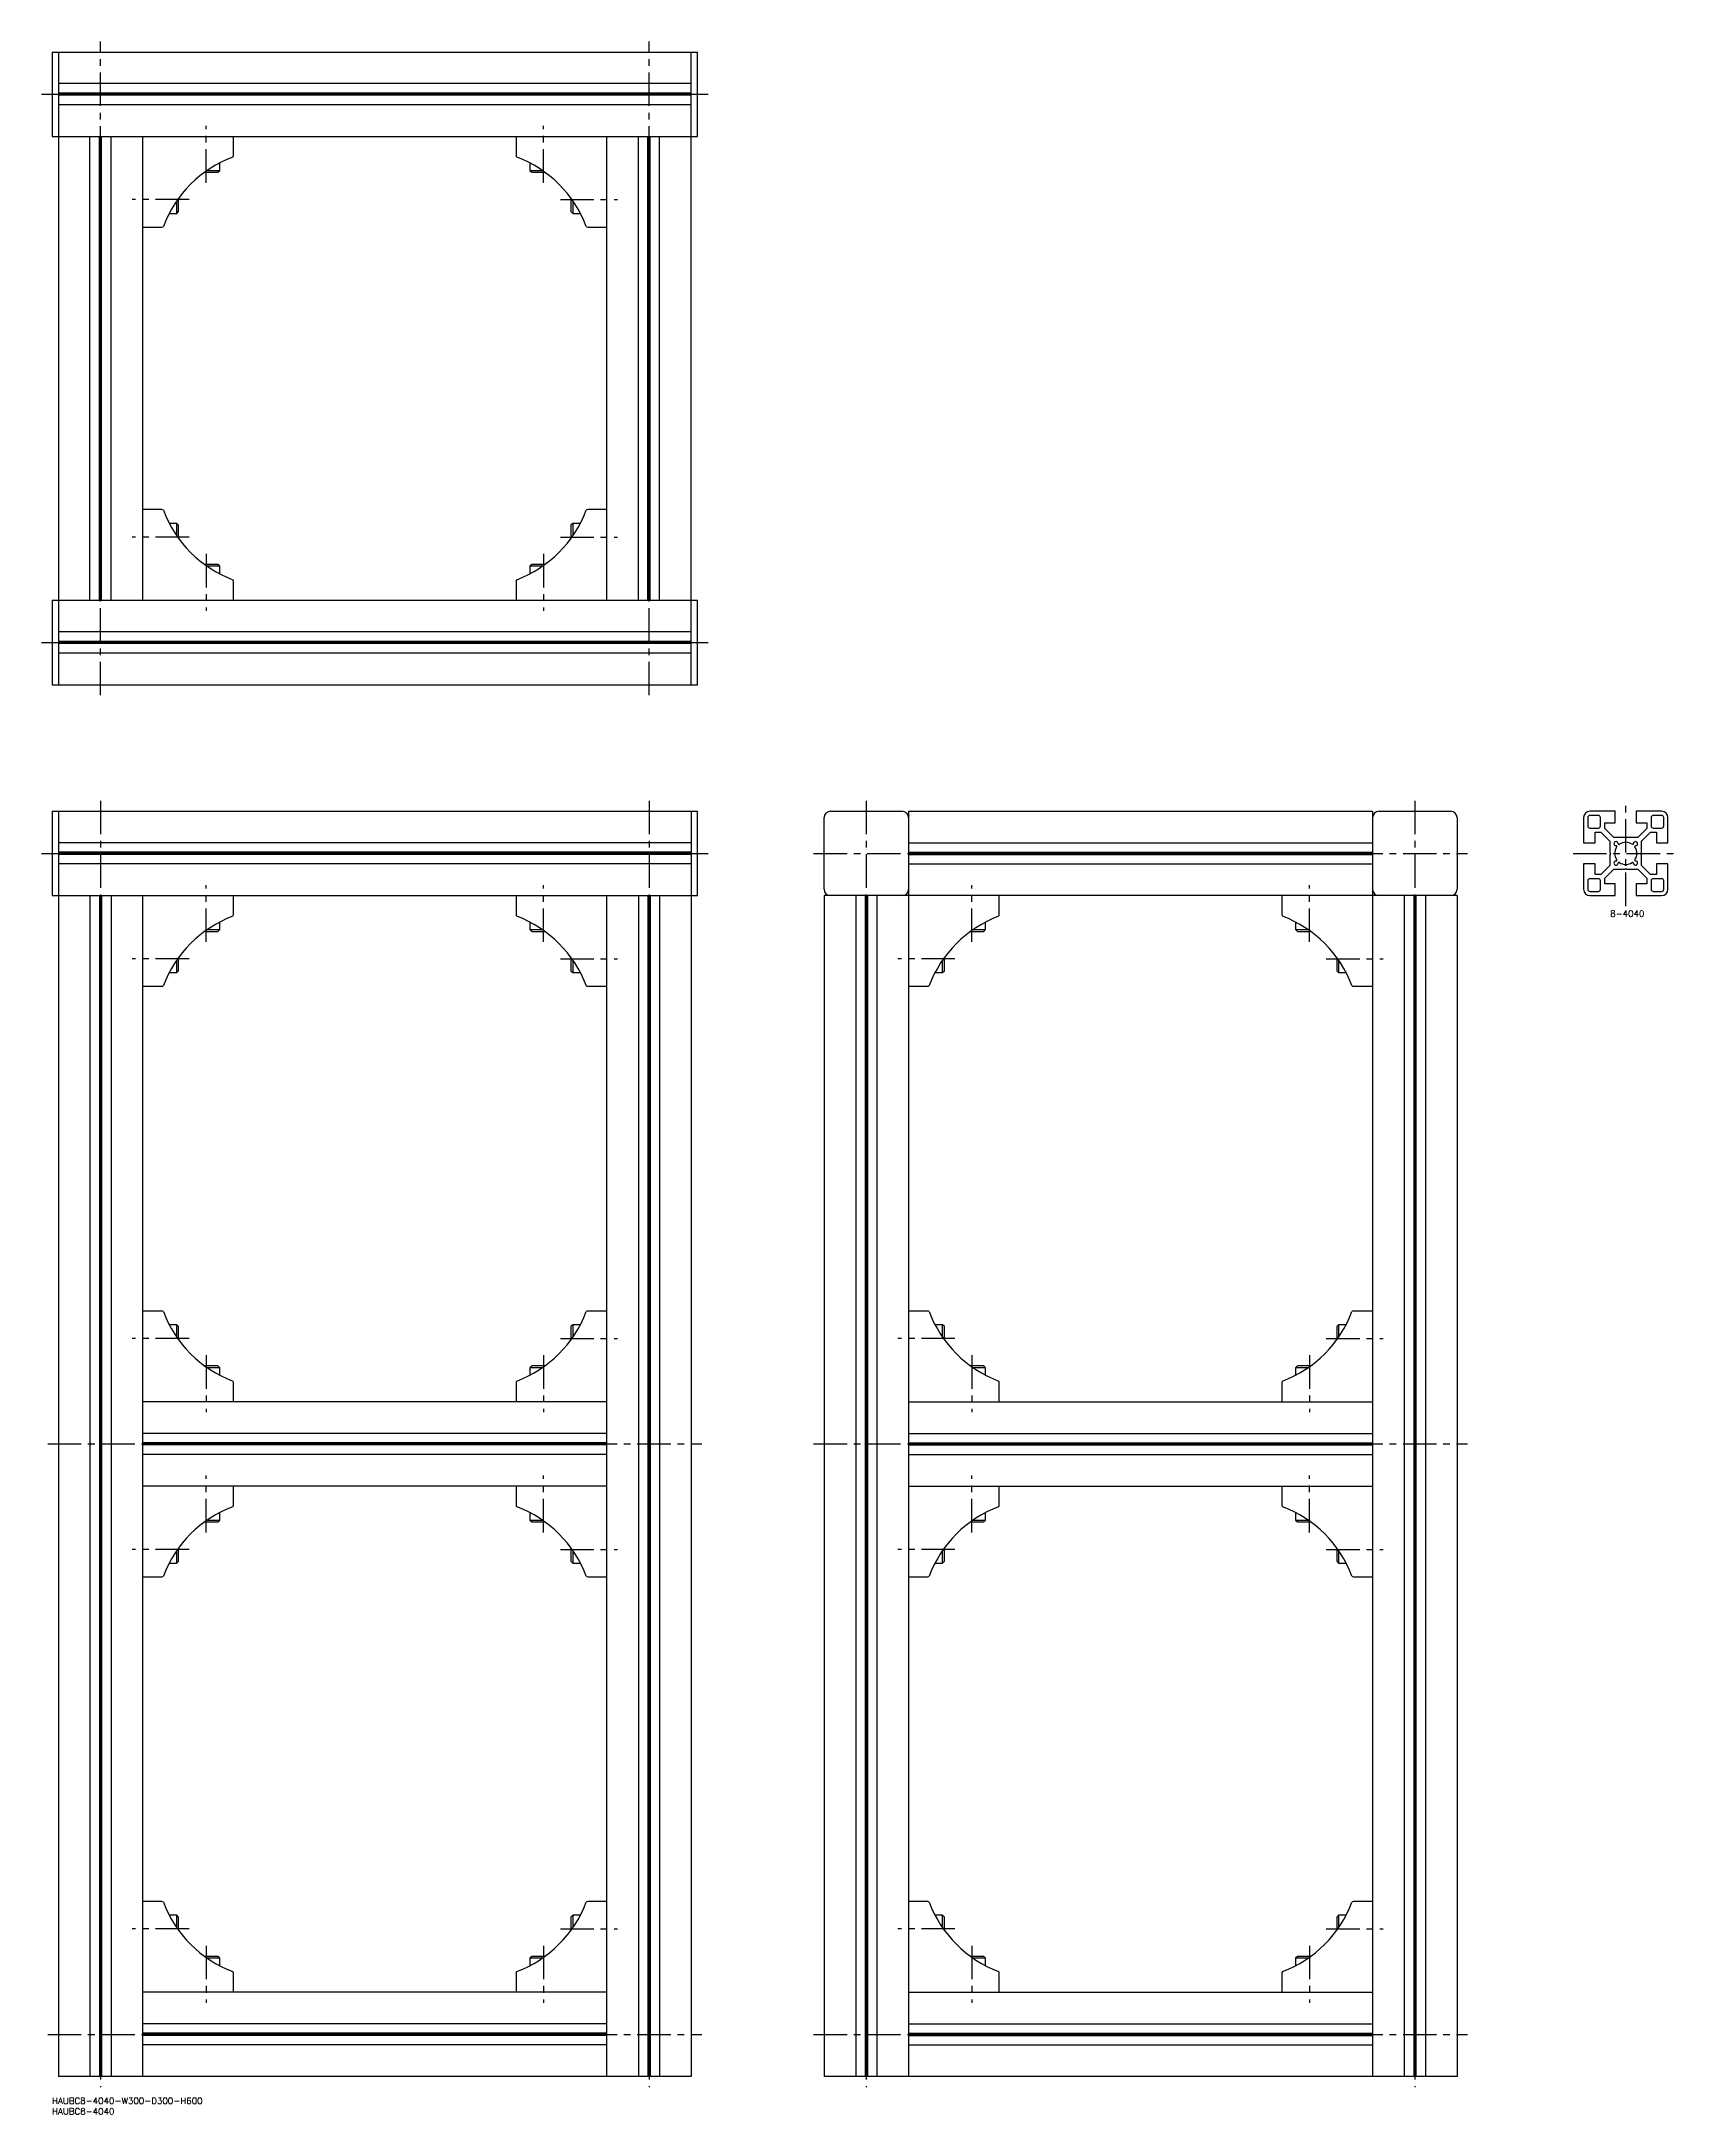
# Model space of a CAD drawing. Extents: x -5 to 771, y -8 to 975.
import ezdxf

# ---------------------------------------------------------------- set-up
doc = ezdxf.new("R2010")
doc.units = 0
doc.header["$LTSCALE"] = 0.5
doc.linetypes.add('CENTER', pattern=[50.8, 31.75, -6.35, 6.35, -6.35])
for name, color, linetype in [('MSM_CENTER', 1, 'CENTER'), ('MSM_CONTINUOUS', 7, 'CONTINUOUS'), ('MSM_PART_NUMBER', 7, 'CONTINUOUS')]:
    doc.layers.add(name, color=color, linetype=linetype)
doc.styles.get("Standard").update_dxf_attribs({"font": 'txt.shx', "height": 3, "bigfont": 'bigfont.shx'})

# ---------------------------------------------------------------- blocks, each defined once
blk = doc.blocks.new('*U8')
at = {"layer": 'MSM_PART_NUMBER'}
blk.add_text('HAUBC8-4040-W300-D300-H600', height=3, dxfattribs=at).set_placement((0, -3))
blk = doc.blocks.new('*U9')
at = {"layer": 'MSM_PART_NUMBER'}
blk.add_text('HAUBC8-4040', height=3, dxfattribs=at).set_placement((0, -8))
blk = doc.blocks.new('*U10')
at = {"layer": 'MSM_PART_NUMBER'}
blk.add_text('8-4040', height=3, dxfattribs=at).set_placement((738.62, 559.97))

msp = doc.modelspace()

# ---------------------------------------------------------------- linework, layer by layer
at = {"layer": 'MSM_CENTER'}
for p, q in [((23, 665), (23, 975)), ((283, 665), (283, 975)), ((-5, 950), (311, 950)), ((73, 908), (73, 935)), ((233, 908), (233, 935)), ((65, 900), (38, 900)), ((241, 900), (268, 900)), ((65, 740), (38, 740)), ((241, 740), (268, 740)), ((73, 732), (73, 705)), ((233, 732), (233, 705)), ((-5, 690), (311, 690)), ((23, 615), (23, 5)), ((283, 615), (283, 5)), ((386, 615), (386, 5)), ((646, 615), (646, 5)), ((746, 565), (746, 615)), ((-5, 590), (311, 590)), ((361, 590), (671, 590)), ((721, 590), (771, 590)), ((73, 548), (73, 575)), ((233, 548), (233, 575)), ((436, 548), (436, 575)), ((596, 548), (596, 575)), ((65, 540), (38, 540)), ((241, 540), (268, 540)), ((428, 540), (401, 540)), ((604, 540), (631, 540)), ((65, 360), (38, 360)), ((241, 360), (268, 360)), ((428, 360), (401, 360)), ((604, 360), (631, 360)), ((73, 352), (73, 325)), ((233, 352), (233, 325)), ((436, 352), (436, 325)), ((596, 352), (596, 325)), ((-2, 310), (308, 310)), ((361, 310), (671, 310)), ((73, 268), (73, 295)), ((233, 268), (233, 295)), ((436, 268), (436, 295)), ((596, 268), (596, 295)), ((65, 260), (38, 260)), ((241, 260), (268, 260)), ((428, 260), (401, 260)), ((604, 260), (631, 260)), ((65, 80), (38, 80)), ((241, 80), (268, 80)), ((428, 80), (401, 80)), ((604, 80), (631, 80)), ((73, 72), (73, 45)), ((233, 72), (233, 45)), ((436, 72), (436, 45)), ((596, 72), (596, 45)), ((-2, 30), (308, 30)), ((361, 30), (671, 30))]:
    msp.add_line(p, q, dxfattribs=at)
at = {"layer": 'MSM_CONTINUOUS'}
for p, q in [((0, 970), (306, 970)), ((0, 970), (0, 930)), ((3, 970), (3, 670)), ((303, 670), (303, 970)), ((306, 930), (306, 970)), ((303, 955), (3, 955)), ((303, 950.52), (3, 950.52)), ((303, 950), (3, 950)), ((303, 949.48), (3, 949.48)), ((303, 945), (3, 945)), ((0, 930), (306, 930)), ((18, 710), (18, 930)), ((22.48, 710), (22.48, 930)), ((23, 710), (23, 930)), ((23.52, 710), (23.52, 930)), ((28, 710), (28, 930)), ((43, 710), (43, 930)), ((86, 920.91), (86, 930)), ((220, 930), (220, 920.91)), ((263, 710), (263, 930)), ((278, 710), (278, 930)), ((282.48, 710), (282.48, 930)), ((283, 710), (283, 930)), ((283.52, 710), (283.52, 930)), ((288, 710), (288, 930)), ((79.5, 913.87), (79.5, 917.42)), ((226.5, 917.42), (226.5, 913.87)), ((72.39, 913), (78.63, 913)), ((73.61, 913.87), (79.5, 913.87)), ((78.63, 913), (79.5, 913.87)), ((226.5, 913.87), (227.37, 913)), ((226.5, 913.87), (232.39, 913.87)), ((227.37, 913), (233.61, 913)), ((59.13, 893.5), (59.13, 899.39)), ((60, 894.37), (60, 900.61)), ((246, 900.61), (246, 894.37)), ((246.87, 899.39), (246.87, 893.5)), ((43, 887), (52.09, 887)), ((55.58, 893.5), (59.13, 893.5)), ((59.13, 893.5), (60, 894.37)), ((246, 894.37), (246.87, 893.5)), ((246.87, 893.5), (250.42, 893.5)), ((253.91, 887), (263, 887)), ((52.09, 753), (43, 753)), ((263, 753), (253.91, 753)), ((59.13, 746.5), (55.58, 746.5)), ((60, 745.63), (59.13, 746.5)), ((59.13, 740.61), (59.13, 746.5)), ((60, 739.39), (60, 745.63)), ((246.87, 746.5), (246, 745.63)), ((246, 745.63), (246, 739.39)), ((250.42, 746.5), (246.87, 746.5)), ((246.87, 746.5), (246.87, 740.61)), ((78.63, 727), (72.39, 727)), ((79.5, 726.13), (73.61, 726.13)), ((79.5, 726.13), (78.63, 727)), ((79.5, 722.58), (79.5, 726.13)), ((86, 710), (86, 719.09)), ((220, 719.09), (220, 710)), ((227.37, 727), (226.5, 726.13)), ((226.5, 726.13), (226.5, 722.58)), ((232.39, 726.13), (226.5, 726.13)), ((233.61, 727), (227.37, 727)), ((0, 710), (0, 670)), ((0, 710), (306, 710)), ((306, 670), (306, 710)), ((303, 695), (3, 695)), ((303, 690.52), (3, 690.52)), ((303, 690), (3, 690)), ((303, 689.48), (3, 689.48)), ((303, 685), (3, 685)), ((0, 670), (306, 670)), ((0, 610), (0, 570)), ((0, 610), (306, 610)), ((3, 610), (3, 10)), ((303, 610), (303, 10)), ((306, 570), (306, 610)), ((369, 610), (403, 610)), ((406, 610), (406, 10)), ((406, 610), (626, 610)), ((626, 610), (626, 10)), ((629, 610), (663, 610)), ((741, 610), (729, 610)), ((741, 604.5), (741, 610)), ((763, 610), (751, 610)), ((751, 610), (751, 604.5)), ((366, 573), (366, 607)), ((666, 607), (666, 573)), ((726, 607), (726, 595)), ((728, 607), (728, 603)), ((733, 608), (729, 608)), ((729, 602), (733, 602)), ((731.5, 595), (731.5, 600)), ((731.5, 600), (734.23, 600)), ((734, 603), (734, 607)), ((734.23, 600), (738.5, 595.73)), ((736, 604.5), (741, 604.5)), ((736, 601.77), (736, 604.5)), ((740.27, 597.5), (736, 601.77)), ((751, 604.5), (756, 604.5)), ((756, 601.77), (751.73, 597.5)), ((753.5, 595.73), (757.77, 600)), ((756, 604.5), (756, 601.77)), ((757.77, 600), (760.5, 600)), ((758, 607), (758, 603)), ((763, 608), (759, 608)), ((759, 602), (763, 602)), ((760.5, 600), (760.5, 595)), ((764, 603), (764, 607)), ((766, 595), (766, 607)), ((303, 595), (3, 595)), ((303, 590.52), (3, 590.52)), ((303, 590), (3, 590)), ((406, 595), (626, 595)), ((406, 590.52), (626, 590.52)), ((406, 590), (626, 590)), ((726, 595), (731.5, 595)), ((738.5, 595.73), (738.5, 590.52)), ((738.5, 590.52), (738.8, 590)), ((738.8, 590), (738.5, 589.48)), ((745.48, 597.5), (740.27, 597.5)), ((746, 597.2), (745.48, 597.5)), ((746.52, 597.5), (746, 597.2)), ((751.73, 597.5), (746.52, 597.5)), ((753.2, 590), (753.5, 590.52)), ((753.5, 589.48), (753.2, 590)), ((753.5, 590.52), (753.5, 595.73)), ((760.5, 595), (766, 595)), ((303, 589.48), (3, 589.48)), ((303, 585), (3, 585)), ((406, 589.48), (626, 589.48)), ((406, 585), (626, 585)), ((731.5, 585), (726, 585)), ((726, 585), (726, 573)), ((731.5, 580), (731.5, 585)), ((734.23, 580), (731.5, 580)), ((738.5, 584.27), (734.23, 580)), ((736, 578.23), (740.27, 582.5)), ((738.5, 589.48), (738.5, 584.27)), ((740.27, 582.5), (745.48, 582.5)), ((745.48, 582.5), (746, 582.8)), ((746, 582.8), (746.52, 582.5)), ((746.52, 582.5), (751.73, 582.5)), ((751.73, 582.5), (756, 578.23)), ((753.5, 584.27), (753.5, 589.48)), ((757.77, 580), (753.5, 584.27)), ((760.5, 580), (757.77, 580)), ((766, 585), (760.5, 585)), ((760.5, 585), (760.5, 580)), ((766, 573), (766, 585)), ((728, 577), (728, 573)), ((733, 578), (729, 578)), ((729, 572), (733, 572)), ((734, 573), (734, 577)), ((736, 575.5), (736, 578.23)), ((741, 575.5), (736, 575.5)), ((741, 570), (741, 575.5)), ((751, 575.5), (751, 570)), ((756, 575.5), (751, 575.5)), ((756, 578.23), (756, 575.5)), ((758, 577), (758, 573)), ((763, 578), (759, 578)), ((759, 572), (763, 572)), ((764, 573), (764, 577)), ((0, 570), (306, 570)), ((18, 570), (18, 10)), ((22.48, 570), (22.48, 10)), ((23, 570), (23, 10)), ((23.52, 570), (23.52, 10)), ((28, 570), (28, 10)), ((43, 10), (43, 570)), ((86, 560.91), (86, 570)), ((220, 570), (220, 560.91)), ((263, 10), (263, 570)), ((278, 570), (278, 10)), ((282.48, 570), (282.48, 10)), ((283, 570), (283, 10)), ((283.52, 570), (283.52, 10)), ((288, 570), (288, 10)), ((666, 570), (366, 570)), ((366, 570), (366, 10)), ((381, 570), (381, 10)), ((385.48, 570), (385.48, 10)), ((386, 570), (386, 10)), ((386.52, 570), (386.52, 10)), ((391, 570), (391, 10)), ((449, 560.91), (449, 570)), ((583, 570), (583, 560.91)), ((641, 570), (641, 10)), ((645.48, 570), (645.48, 10)), ((646, 570), (646, 10)), ((646.52, 570), (646.52, 10)), ((651, 570), (651, 10)), ((666, 570), (666, 10)), ((729, 570), (741, 570)), ((751, 570), (763, 570)), ((72.39, 553), (78.63, 553)), ((73.61, 553.87), (79.5, 553.87)), ((78.63, 553), (79.5, 553.87)), ((79.5, 553.87), (79.5, 557.42)), ((226.5, 557.42), (226.5, 553.87)), ((226.5, 553.87), (227.37, 553)), ((226.5, 553.87), (232.39, 553.87)), ((227.37, 553), (233.61, 553)), ((435.39, 553), (441.63, 553)), ((436.61, 553.87), (442.5, 553.87)), ((441.63, 553), (442.5, 553.87)), ((442.5, 553.87), (442.5, 557.42)), ((589.5, 557.42), (589.5, 553.87)), ((589.5, 553.87), (590.37, 553)), ((589.5, 553.87), (595.39, 553.87)), ((590.37, 553), (596.61, 553)), ((55.58, 533.5), (59.13, 533.5)), ((59.13, 533.5), (59.13, 539.39)), ((59.13, 533.5), (60, 534.37)), ((60, 534.37), (60, 540.61)), ((246, 540.61), (246, 534.37)), ((246, 534.37), (246.87, 533.5)), ((246.87, 539.39), (246.87, 533.5)), ((246.87, 533.5), (250.42, 533.5)), ((418.58, 533.5), (422.13, 533.5)), ((422.13, 533.5), (422.13, 539.39)), ((422.13, 533.5), (423, 534.37)), ((423, 534.37), (423, 540.61)), ((609, 540.61), (609, 534.37)), ((609, 534.37), (609.87, 533.5)), ((609.87, 539.39), (609.87, 533.5)), ((609.87, 533.5), (613.42, 533.5)), ((43, 527), (52.09, 527)), ((253.91, 527), (263, 527)), ((406, 527), (415.09, 527)), ((616.91, 527), (626, 527)), ((52.09, 373), (43, 373)), ((59.13, 366.5), (55.58, 366.5)), ((60, 365.63), (59.13, 366.5)), ((59.13, 360.61), (59.13, 366.5)), ((60, 359.39), (60, 365.63)), ((246.87, 366.5), (246, 365.63)), ((246, 365.63), (246, 359.39)), ((250.42, 366.5), (246.87, 366.5)), ((246.87, 366.5), (246.87, 360.61)), ((263, 373), (253.91, 373)), ((415.09, 373), (406, 373)), ((422.13, 366.5), (418.58, 366.5)), ((423, 365.63), (422.13, 366.5)), ((422.13, 360.61), (422.13, 366.5)), ((423, 359.39), (423, 365.63)), ((609.87, 366.5), (609, 365.63)), ((609, 365.63), (609, 359.39)), ((613.42, 366.5), (609.87, 366.5)), ((609.87, 366.5), (609.87, 360.61)), ((626, 373), (616.91, 373)), ((78.63, 347), (72.39, 347)), ((79.5, 346.13), (73.61, 346.13)), ((79.5, 346.13), (78.63, 347)), ((79.5, 342.58), (79.5, 346.13)), ((227.37, 347), (226.5, 346.13)), ((226.5, 346.13), (226.5, 342.58)), ((232.39, 346.13), (226.5, 346.13)), ((233.61, 347), (227.37, 347)), ((441.63, 347), (435.39, 347)), ((442.5, 346.13), (436.61, 346.13)), ((442.5, 346.13), (441.63, 347)), ((442.5, 342.58), (442.5, 346.13)), ((590.37, 347), (589.5, 346.13)), ((589.5, 346.13), (589.5, 342.58)), ((595.39, 346.13), (589.5, 346.13)), ((596.61, 347), (590.37, 347)), ((86, 330), (86, 339.09)), ((220, 339.09), (220, 330)), ((449, 330), (449, 339.09)), ((583, 339.09), (583, 330)), ((263, 330), (43, 330)), ((406, 330), (626, 330)), ((263, 315), (43, 315)), ((406, 315), (626, 315)), ((263, 310.52), (43, 310.52)), ((263, 310), (43, 310)), ((263, 309.48), (43, 309.48)), ((263, 305), (43, 305)), ((406, 310.52), (626, 310.52)), ((406, 310), (626, 310)), ((406, 309.48), (626, 309.48)), ((406, 305), (626, 305)), ((263, 290), (43, 290)), ((86, 280.91), (86, 290)), ((220, 290), (220, 280.91)), ((406, 290), (626, 290)), ((449, 280.91), (449, 290)), ((583, 290), (583, 280.91)), ((79.5, 273.87), (79.5, 277.42)), ((226.5, 277.42), (226.5, 273.87)), ((442.5, 273.87), (442.5, 277.42)), ((589.5, 277.42), (589.5, 273.87)), ((72.39, 273), (78.63, 273)), ((73.61, 273.87), (79.5, 273.87)), ((78.63, 273), (79.5, 273.87)), ((226.5, 273.87), (227.37, 273)), ((226.5, 273.87), (232.39, 273.87)), ((227.37, 273), (233.61, 273)), ((435.39, 273), (441.63, 273)), ((436.61, 273.87), (442.5, 273.87)), ((441.63, 273), (442.5, 273.87)), ((589.5, 273.87), (590.37, 273)), ((589.5, 273.87), (595.39, 273.87)), ((590.37, 273), (596.61, 273)), ((59.13, 253.5), (59.13, 259.39)), ((60, 254.37), (60, 260.61)), ((246, 260.61), (246, 254.37)), ((246.87, 259.39), (246.87, 253.5)), ((422.13, 253.5), (422.13, 259.39)), ((423, 254.37), (423, 260.61)), ((609, 260.61), (609, 254.37)), ((609.87, 259.39), (609.87, 253.5)), ((43, 247), (52.09, 247)), ((55.58, 253.5), (59.13, 253.5)), ((59.13, 253.5), (60, 254.37)), ((246, 254.37), (246.87, 253.5)), ((246.87, 253.5), (250.42, 253.5)), ((253.91, 247), (263, 247)), ((406, 247), (415.09, 247)), ((418.58, 253.5), (422.13, 253.5)), ((422.13, 253.5), (423, 254.37)), ((609, 254.37), (609.87, 253.5)), ((609.87, 253.5), (613.42, 253.5)), ((616.91, 247), (626, 247)), ((52.09, 93), (43, 93)), ((263, 93), (253.91, 93)), ((415.09, 93), (406, 93)), ((626, 93), (616.91, 93)), ((59.13, 86.5), (55.58, 86.5)), ((60, 85.63), (59.13, 86.5)), ((59.13, 80.61), (59.13, 86.5)), ((60, 79.39), (60, 85.63)), ((246.87, 86.5), (246, 85.63)), ((246, 85.63), (246, 79.39)), ((250.42, 86.5), (246.87, 86.5)), ((246.87, 86.5), (246.87, 80.61)), ((422.13, 86.5), (418.58, 86.5)), ((423, 85.63), (422.13, 86.5)), ((422.13, 80.61), (422.13, 86.5)), ((423, 79.39), (423, 85.63)), ((609.87, 86.5), (609, 85.63)), ((609, 85.63), (609, 79.39)), ((613.42, 86.5), (609.87, 86.5)), ((609.87, 86.5), (609.87, 80.61)), ((78.63, 67), (72.39, 67)), ((79.5, 66.13), (73.61, 66.13)), ((79.5, 66.13), (78.63, 67)), ((79.5, 62.58), (79.5, 66.13)), ((86, 50), (86, 59.09)), ((220, 59.09), (220, 50)), ((227.37, 67), (226.5, 66.13)), ((226.5, 66.13), (226.5, 62.58)), ((232.39, 66.13), (226.5, 66.13)), ((233.61, 67), (227.37, 67)), ((441.63, 67), (435.39, 67)), ((442.5, 66.13), (436.61, 66.13)), ((442.5, 66.13), (441.63, 67)), ((442.5, 62.58), (442.5, 66.13)), ((449, 50), (449, 59.09)), ((583, 59.09), (583, 50)), ((590.37, 67), (589.5, 66.13)), ((589.5, 66.13), (589.5, 62.58)), ((595.39, 66.13), (589.5, 66.13)), ((596.61, 67), (590.37, 67)), ((263, 50), (43, 50)), ((406, 50), (626, 50)), ((263, 35), (43, 35)), ((263, 30.52), (43, 30.52)), ((263, 30), (43, 30)), ((406, 35), (626, 35)), ((406, 30.52), (626, 30.52)), ((406, 30), (626, 30)), ((263, 29.48), (43, 29.48)), ((263, 25), (43, 25)), ((406, 29.48), (626, 29.48)), ((406, 25), (626, 25)), ((303, 10), (3, 10)), ((666, 10), (366, 10))]:
    msp.add_line(p, q, dxfattribs=at)
for centre, radius, start, end in [((105.78, 867.22), 56.67, 110.7505, 159.2495), ((85, 920.91), 1, 315, 0), ((221, 920.91), 1, 180, 225), ((200.22, 867.22), 56.67, 20.7505, 69.2495), ((52.09, 888), 1, 270, 315), ((253.91, 888), 1, 225, 270), ((52.09, 752), 1, 45, 90), ((105.78, 772.78), 56.67, 200.7505, 249.2495), ((200.22, 772.78), 56.67, 290.7505, 339.2495), ((253.91, 752), 1, 90, 135), ((85, 719.09), 1, 0, 45), ((221, 719.09), 1, 135, 180), ((369, 607), 3, 90, 180), ((403, 607), 3, 0, 90), ((629, 607), 3, 90, 180), ((663, 607), 3, 0, 90), ((729, 607), 3, 90, 180), ((763, 607), 3, 0, 90), ((729, 607), 1, 90, 180), ((729, 603), 1, 180, 270), ((733, 607), 1, 0, 90), ((733, 603), 1, 270, 0), ((759, 607), 1, 90, 180), ((759, 603), 1, 180, 270), ((763, 607), 1, 0, 90), ((763, 603), 1, 270, 0), ((741.4, 594.6), 1, 2.53518, 267.46482), ((746, 590), 5.25, 145.53237, 214.46763), ((741.34, 593.2), 0.4, 325.53237, 87.46482), ((742.8, 594.66), 0.4, 182.53518, 304.46763), ((746, 590), 5.25, 55.53237, 124.46763), ((749.2, 594.66), 0.4, 235.53237, 357.46482), ((750.6, 594.6), 1, 272.53518, 177.46482), ((750.66, 593.2), 0.4, 92.53518, 214.46763), ((746, 590), 5.25, 325.53237, 34.46763), ((741.4, 585.4), 1, 92.53518, 357.46482), ((741.34, 586.8), 0.4, 272.53518, 34.46763), ((742.8, 585.34), 0.4, 55.53237, 177.46482), ((746, 590), 5.25, 235.53237, 304.46763), ((749.2, 585.34), 0.4, 2.53518, 124.46763), ((750.6, 585.4), 1, 182.53518, 87.46482), ((750.66, 586.8), 0.4, 145.53237, 267.46482), ((369, 573), 3, 180, 270), ((403, 573), 3, 270, 0), ((629, 573), 3, 180, 270), ((663, 573), 3, 270, 0), ((729, 573), 3, 180, 270), ((729, 577), 1, 90, 180), ((729, 573), 1, 180, 270), ((733, 577), 1, 0, 90), ((733, 573), 1, 270, 0), ((759, 577), 1, 90, 180), ((759, 573), 1, 180, 270), ((763, 577), 1, 0, 90), ((763, 573), 1, 270, 0), ((763, 573), 3, 270, 0), ((85, 560.91), 1, 315, 0), ((221, 560.91), 1, 180, 225), ((448, 560.91), 1, 315, 0), ((584, 560.91), 1, 180, 225), ((105.78, 507.22), 56.67, 110.7505, 159.2495), ((200.22, 507.22), 56.67, 20.7505, 69.2495), ((468.78, 507.22), 56.67, 110.7505, 159.2495), ((563.22, 507.22), 56.67, 20.7505, 69.2495), ((52.09, 528), 1, 270, 315), ((253.91, 528), 1, 225, 270), ((415.09, 528), 1, 270, 315), ((616.91, 528), 1, 225, 270), ((52.09, 372), 1, 45, 90), ((105.78, 392.78), 56.67, 200.7505, 249.2495), ((200.22, 392.78), 56.67, 290.7505, 339.2495), ((253.91, 372), 1, 90, 135), ((415.09, 372), 1, 45, 90), ((468.78, 392.78), 56.67, 200.7505, 249.2495), ((563.22, 392.78), 56.67, 290.7505, 339.2495), ((616.91, 372), 1, 90, 135), ((85, 339.09), 1, 0, 45), ((221, 339.09), 1, 135, 180), ((448, 339.09), 1, 0, 45), ((584, 339.09), 1, 135, 180), ((105.78, 227.22), 56.67, 110.7505, 159.2495), ((85, 280.91), 1, 315, 0), ((221, 280.91), 1, 180, 225), ((200.22, 227.22), 56.67, 20.7505, 69.2495), ((468.78, 227.22), 56.67, 110.7505, 159.2495), ((448, 280.91), 1, 315, 0), ((584, 280.91), 1, 180, 225), ((563.22, 227.22), 56.67, 20.7505, 69.2495), ((52.09, 248), 1, 270, 315), ((253.91, 248), 1, 225, 270), ((415.09, 248), 1, 270, 315), ((616.91, 248), 1, 225, 270), ((52.09, 92), 1, 45, 90), ((105.78, 112.78), 56.67, 200.7505, 249.2495), ((200.22, 112.78), 56.67, 290.7505, 339.2495), ((253.91, 92), 1, 90, 135), ((415.09, 92), 1, 45, 90), ((468.78, 112.78), 56.67, 200.7505, 249.2495), ((563.22, 112.78), 56.67, 290.7505, 339.2495), ((616.91, 92), 1, 90, 135), ((85, 59.09), 1, 0, 45), ((221, 59.09), 1, 135, 180), ((448, 59.09), 1, 0, 45), ((584, 59.09), 1, 135, 180)]:
    msp.add_arc(centre, radius, start, end, dxfattribs=at)

# ---------------------------------------------------------------- block references
for name in ['*U10', '*U8', '*U9']:
    msp.add_blockref(name, (0, 0), dxfattribs=at)

doc.saveas('drawing.dxf')
